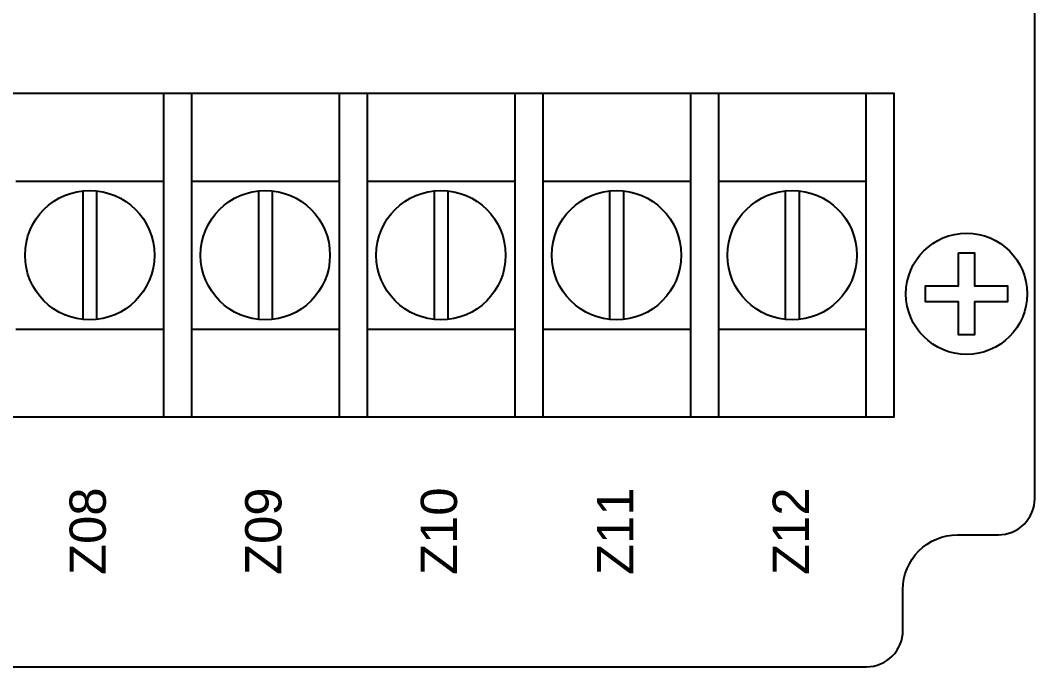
# Model space of a CAD drawing. Extents: x 0.5 to 23.7, y 0.2 to 17.2.
# Drawn here: x 20.197 to 22.394, y 1.872 to 3.271 of the extents above; entities that cross this region are included whole.
import ezdxf

# ---------------------------------------------------------------- set-up
doc = ezdxf.new("R2010")
doc.units = 0
doc.header["$MEASUREMENT"] = 0
doc.layers.add('6_00____DWG', color=7, linetype='CONTINUOUS')
doc.styles.add('ARIAL', font='arial.ttf')

msp = doc.modelspace()

# ---------------------------------------------------------------- linework, layer by layer
at = {"layer": '6_00____DWG'}
msp.add_lwpolyline([(22.1083, 1.9504), (22.1083, 2.0389, -0.414214), (22.2264, 2.1571), (22.3149, 2.1571, 0.414214), (22.3937, 2.2358), (22.3937, 8.7909, 0.414214), (22.3149, 8.8697), (22.2264, 8.8697, -0.414214), (22.1083, 8.9878), (22.1083, 9.0763, 0.414214), (22.0295, 9.1551), (17.3642, 9.1551, 0.414214), (17.2854, 9.0763), (17.2854, 8.9878, -0.414214), (17.1673, 8.8697), (17.0787, 8.8697, 0.414214), (17, 8.7909), (17, 2.2358, 0.414214), (17.0787, 2.1571), (17.1673, 2.1571, -0.414214), (17.2854, 2.0389), (17.2854, 1.9504, 0.414214), (17.3642, 1.8716), (22.0295, 1.8716, 0.414214)], format="xyb", close=True, dxfattribs=at)
for points in [[(19.746, 3.1126), (19.746, 2.4126), (22.089, 2.4126), (22.089, 3.1126)], [(22.2286, 2.7675), (22.2636, 2.7675), (22.2636, 2.6964), (22.3346, 2.6964), (22.3346, 2.6614), (22.2636, 2.6614), (22.2636, 2.5904), (22.2286, 2.5904), (22.2286, 2.6614), (22.1575, 2.6614), (22.1575, 2.6964), (22.2286, 2.6964)]]:
    msp.add_lwpolyline(points, close=True, dxfattribs=at)
for points in [[(20.5068, 3.1126), (20.5068, 2.4126)], [(20.5675, 3.1126), (20.5675, 2.4126)], [(20.8871, 3.1126), (20.8871, 2.4126)], [(20.9479, 3.1126), (20.9479, 2.4126)], [(21.2675, 3.1126), (21.2675, 2.4126)], [(21.3283, 3.1126), (21.3283, 2.4126)], [(21.6479, 3.1126), (21.6479, 2.4126)], [(21.7086, 3.1126), (21.7086, 2.4126)], [(22.0282, 3.1126), (22.0282, 2.4126)], [(20.1872, 2.9226), (20.5068, 2.9226)], [(20.5675, 2.9226), (20.8871, 2.9226)], [(20.9479, 2.9226), (21.2675, 2.9226)], [(21.3283, 2.9226), (21.6479, 2.9226)], [(21.7086, 2.9226), (22.0282, 2.9226)], [(20.332, 2.9018), (20.332, 2.6233)], [(20.3619, 2.9018), (20.3619, 2.6234)], [(20.7123, 2.9018), (20.7123, 2.6233)], [(20.7423, 2.9018), (20.7423, 2.6234)], [(21.0927, 2.9018), (21.0927, 2.6233)], [(21.1226, 2.9018), (21.1226, 2.6234)], [(21.4731, 2.9018), (21.4731, 2.6233)], [(21.503, 2.9018), (21.503, 2.6234)], [(21.8534, 2.9018), (21.8534, 2.6233)], [(21.8834, 2.9018), (21.8834, 2.6234)], [(20.1872, 2.6026), (20.5068, 2.6026)], [(20.5675, 2.6026), (20.8871, 2.6026)], [(20.9479, 2.6026), (21.2675, 2.6026)], [(21.3283, 2.6026), (21.6479, 2.6026)], [(21.7086, 2.6026), (22.0282, 2.6026)]]:
    msp.add_lwpolyline(points, dxfattribs=at)
for centre, radius in [((20.347, 2.7626), 0.1401), ((20.7273, 2.7626), 0.1401), ((21.1077, 2.7626), 0.1401), ((21.488, 2.7626), 0.1401), ((21.8684, 2.7626), 0.1401), ((22.2461, 2.6789), 0.1312)]:
    msp.add_circle(centre, radius, dxfattribs=at)

# ---------------------------------------------------------------- texts
at = {"layer": '6_00____DWG', "style": 'ARIAL'}
for s, p in [('Z08', (20.3819, 2.0703)), ('Z09', (20.7623, 2.0703)), ('Z10', (21.1426, 2.0703)), ('Z11', (21.5243, 2.0703)), ('Z12', (21.9047, 2.0703))]:
    msp.add_text(s, height=0.07867, rotation=90, dxfattribs=at).set_placement(p)

doc.saveas('drawing.dxf')
